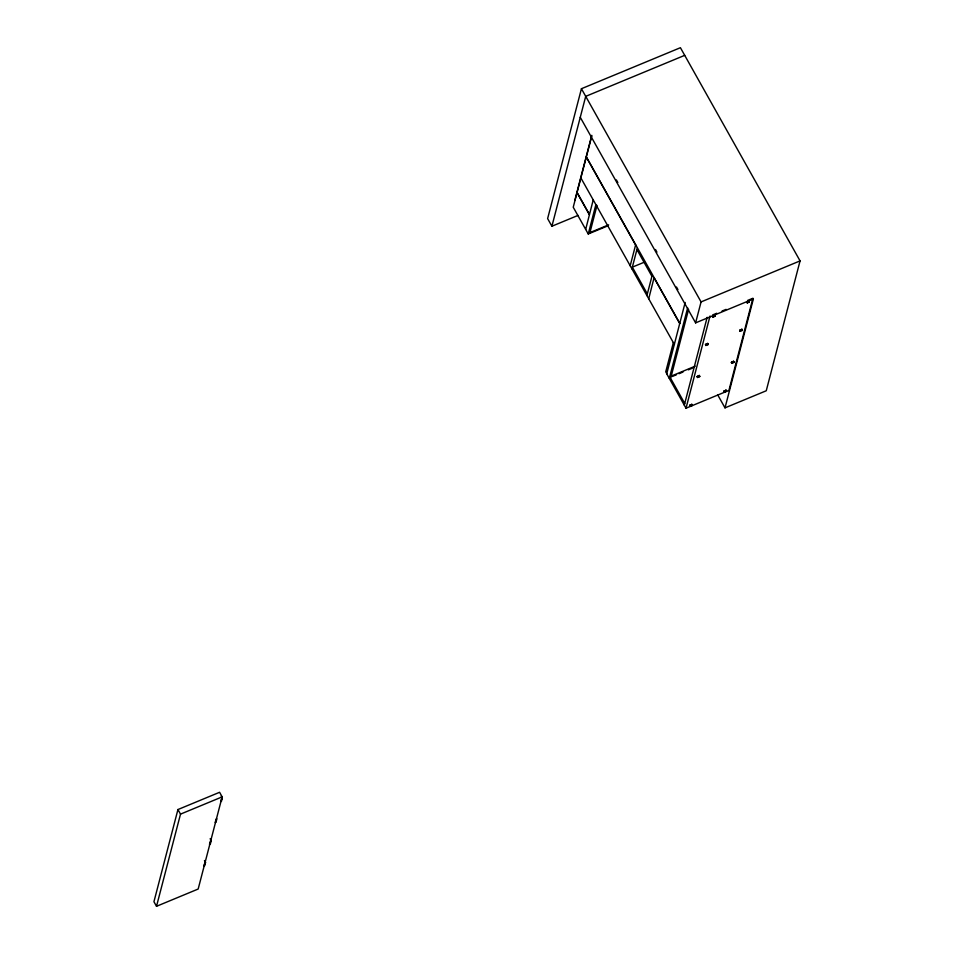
<?xml version="1.0" encoding="UTF-8"?>
<svg xmlns="http://www.w3.org/2000/svg" width="954" height="954" viewBox="0 0 954 954"><rect width="100%" height="100%" fill="white"/><g stroke="black" fill="none" stroke-linecap="round" stroke-linejoin="round"><path stroke-width="1.43" d="M177.933 809.552L153.94 901.721L156.516 906.3L198.17 889.033L222.163 796.876L219.599 792.285L177.933 809.552L180.509 814.132L156.516 906.3M204.43 863.883L203.846 866.113L204.669 865.779L205.539 862.428L204.466 860.508M210.095 842.096L209.51 844.338L210.333 843.992L211.216 840.641L210.142 838.733M215.771 820.309L215.187 822.551L216.009 822.205L216.88 818.854L216.057 819.2M220.923 800.478L222.33 797.902L221.268 795.994M222.33 797.902L221.459 801.265L220.636 801.598M717.742 394.932L725.004 407.859L766.253 390.77L800.06 260.895L680.417 47.7L581.427 88.722L547.62 218.597L551.901 226.229L578.029 215.413M551.901 226.229L585.708 96.366L684.71 55.344M574.809 200.447L591.754 135.349M591.766 136.052L586.352 156.873L679.749 323.299M585.673 229.389L593.221 199.911M608.437 225.609L588.248 233.968L595.88 204.645M589.727 233.36L597.001 205.432M630.189 265.784L635.638 244.832M631.906 268.837L637.355 247.885M646.907 295.585L652.369 274.633M648.72 298.745L654.074 277.686M685.163 302.478L666.727 373.813L686.021 408.205L728.916 390.424L752.909 298.256L747.542 300.474M669.291 378.392L687.667 307.832M670.781 377.784L688.585 309.394M725.004 407.859L753.362 298.936L695.609 322.869L701.071 301.917L581.427 88.722M684.304 405.14L707.176 317.3M686.021 408.205L710.014 316.036M712.614 316.358L714.784 315.082L715.106 316.263L713.043 317.122L712.614 316.358L714.784 315.082M689.647 405.569L691.817 404.305L692.139 405.486L690.076 406.344L689.647 405.569L691.817 404.305M697.159 376.723L699.33 375.447L699.652 376.627L697.589 377.486L697.159 376.723L699.33 375.447M705.495 344.704L707.665 343.428L707.975 344.621L705.924 345.467L705.495 344.704L707.665 343.428M713.043 317.122L712.721 315.929M690.076 406.344L689.754 405.152M697.589 377.486L697.267 376.305M705.924 345.467L705.602 344.287M746.839 302.168L749.021 300.892L749.331 302.072L747.268 302.931L746.839 302.168L749.021 300.892M723.883 391.39L726.054 390.114L726.376 391.295L724.313 392.154L723.883 391.39L726.054 390.114M731.396 362.532L733.566 361.256L733.876 362.448L731.825 363.295L731.396 362.532L733.566 361.256M739.72 330.525L741.89 329.249L742.212 330.43L740.149 331.288L739.72 330.525L741.89 329.249M747.268 302.931L746.958 301.75M724.313 392.154L723.991 390.973M731.825 363.295L731.503 362.115M740.149 331.288L739.839 330.096M589.93 232.609L608.628 224.858M644.546 262.1L632.335 267.156L647.349 293.904M701.071 301.917L800.06 260.895M712.686 314.915L716.716 313.258M722.071 311.028L726.101 309.37M713.151 316.704L715.214 315.846M747.387 302.513L749.439 301.655M706.032 345.05L708.095 344.191M740.268 330.871L742.319 330.012M695.204 366.169L669.732 376.723L684.734 403.47M672.308 376.472L676.481 374.743M678.986 373.706L682.992 372.048M688.347 369.83L692.354 368.172M697.696 377.068L699.759 376.21M731.933 362.878L733.996 362.019M690.183 405.915L692.246 405.068M724.42 391.736L726.483 390.878M180.509 814.132L222.163 796.876M210.381 840.987L211.216 840.641M204.716 862.762L205.539 862.428M748.902 301.309L749.331 302.072M741.783 329.667L742.212 330.43M714.677 315.5L715.106 316.263M733.459 361.673L733.876 362.448M616.379 179.912L617.834 182.5M655.505 249.507L656.924 252.166M676.481 286.999L677.924 289.575M580.259 117.306L695.609 322.869M707.558 343.857L707.975 344.621M725.946 390.532L726.376 391.295M635.519 244.808L586.293 157.076L573.235 207.233L588.248 233.968M654.146 277.924L679.701 323.466M636.914 249.566L651.928 276.314M699.222 375.864L699.652 376.627M674.442 344.454L673.369 342.546L665.737 371.821L666.81 373.741M580.867 177.897L674.275 344.287M577.075 192.481L589.429 214.483M577.039 192.648L589.381 214.65M691.71 404.723L692.139 405.486"/></g></svg>
